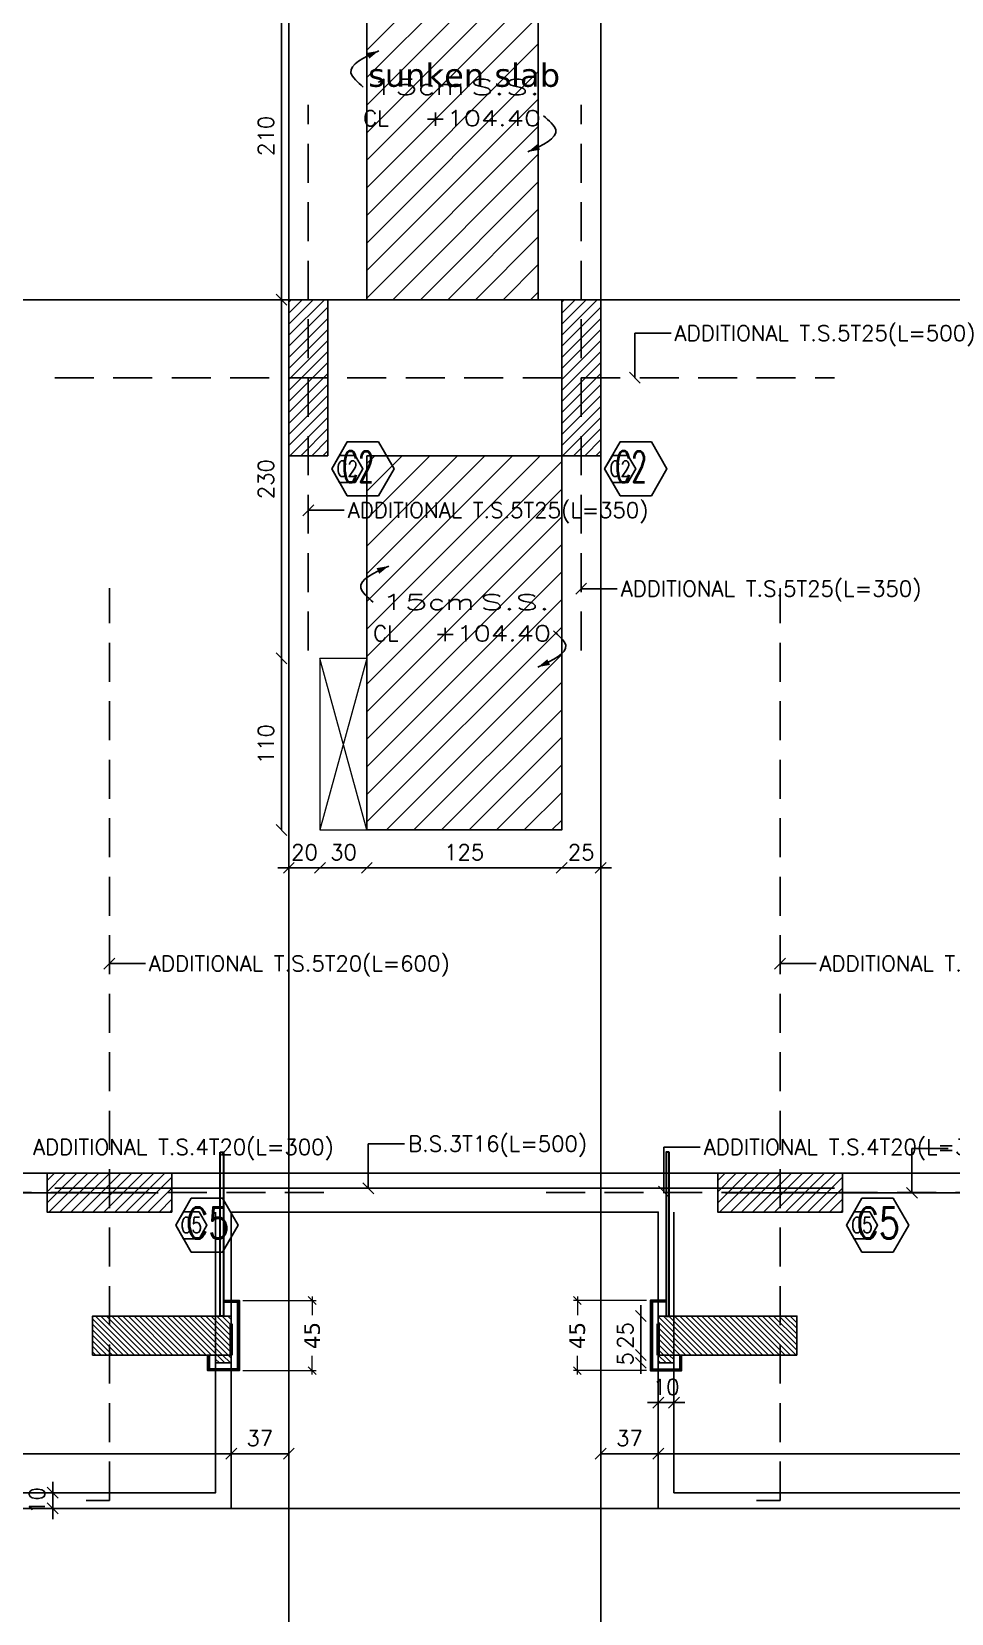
# Model space of a CAD drawing. Header units: inches. Extents: x -48 to 777, y -156 to 510.
# Drawn here: x 332.53 to 338.43, y 226.03 to 236.18 of the extents above; entities that cross this region are included whole.
import ezdxf
from ezdxf.enums import TextEntityAlignment as Align

# ---------------------------------------------------------------- set-up
doc = ezdxf.new("R2010")
doc.units = ezdxf.units.IN
doc.header["$MEASUREMENT"] = 0
doc.linetypes.add('HIDDEN', pattern=[0.375, 0.25, -0.125])
doc.layers.get('Defpoints').update_dxf_attribs({"lineweight": 5})
for name, color, linetype, lineweight in [('A-DIM', 9, 'Continuous', 5), ('A-PILLARS', 1, 'Continuous', 60), ('A-TEXT', 50, 'Continuous', 15), ('C-GLASS', 162, 'Continuous', 30), ('C-WOOD', 28, 'Continuous', 30), ('str-shaft', 1, 'Continuous', 5)]:
    doc.layers.add(name, color=color, linetype=linetype, lineweight=lineweight)
for name, color, linetype in [('Str-Axes', 8, 'Continuous'), ('str-col-hatch', 8, 'Continuous'), ('str-COL-TAG-100', 1, 'Continuous'), ('str-COL-TAG-50', 7, 'Continuous'), ('str-columns', 3, 'Continuous'), ('str-slab-bottom-reinf.', 1, 'Continuous'), ('str-slab-top', 1, 'Continuous'), ('str-sunken-slabs', 5, 'Continuous')]:
    doc.layers.add(name, color=color, linetype=linetype)
doc.styles.add('ROMAN', font='ROMANS.SHX')
doc.styles.add('ROMAND', font='verdana.ttf')
doc.styles.add('ROMANS', font='romans__.ttf', dxfattribs={"height": 0.14})
doc.dimstyles.new('M-1.50', dxfattribs={"dimtxt": 0.1, "dimasz": 0.05, "dimexe": 0.025, "dimexo": 0.025, "dimgap": 0.05, "dimtad": 1, "dimlfac": 100, "dimrnd": 0.5, "dimzin": 9, "dimdsep": 46, "dimtxsty": 'ROMAND', "dimblk": 'OBLIQUE', "dimcen": 1, "dimdle": 0.025, "dimclrd": 256, "dimclre": 256, "dimclrt": 2, "dimadec": 0, "dimazin": 0, "dimtfac": 0.666667, "dimtmove": 2, "dimatfit": 3, "dimfxl": 0.04, "dimtolj": 1, "dimtzin": 5, "dimlwd": -1, "dimlwe": -1, "dimarcsym": 0})
doc.dimstyles.new('structure', dxfattribs={"dimtxt": 0.1, "dimasz": 0.07, "dimexe": 0.18, "dimexo": 1, "dimgap": 0.05, "dimtad": 1, "dimdec": 1, "dimlfac": 100, "dimrnd": 0.5, "dimdsep": 46, "dimtxsty": 'ROMAN', "dimblk1": 'OBLIQUE', "dimblk2": 'OBLIQUE', "dimsah": 1, "dimcen": 0.009, "dimse1": 1, "dimse2": 1, "dimclrd": 4, "dimclre": 9, "dimclrt": 1, "dimadec": 0, "dimazin": 0, "dimtfac": 0.066667, "dimtdec": 1, "dimtix": 1, "dimtmove": 2, "dimatfit": 3, "dimldrblk": 'OBLIQUE', "dimfxl": 0.18, "dimtolj": 1, "dimarcsym": 0})

# ---------------------------------------------------------------- blocks, each defined once
blk = doc.blocks.new('_Oblique')
at = {"color": 0, "linetype": 'ByBlock', "lineweight": -2}
blk.add_line((-0.5, -0.5), (0.5, 0.5), dxfattribs=at)
blk = doc.blocks.new('*D1411')
at = {"layer": 'A-DIM', "transparency": 16777216}
for p, q in [((333.883, 228.04), (334.352, 228.04)), ((334.327, 228.065), (334.327, 227.945)), ((334.327, 227.565), (334.327, 227.685)), ((333.883, 227.59), (334.352, 227.59))]:
    blk.add_line(p, q, dxfattribs=at)
at = {"layer": 'Defpoints', "color": 0, "transparency": 16777216}
for p in [(333.858, 228.04), (333.858, 227.59), (334.327, 227.59)]:
    blk.add_point(p, dxfattribs=at)
at = {"layer": 'A-DIM', "transparency": 16777216, "xscale": 0.05, "yscale": 0.05, "zscale": 0.05}
for p, rotation in [((334.327, 228.04), 90), ((334.327, 227.59), 270)]:
    blk.add_blockref('_Oblique', p, dxfattribs=dict(at, rotation=rotation))
at = {"layer": 'A-DIM', "color": 2, "transparency": 16777216, "insert": (334.327, 227.815), "char_height": 0.1, "attachment_point": 5, "rotation": 90, "style": 'ROMAND'}
blk.add_mtext('\\A1;45', dxfattribs=at)
blk = doc.blocks.new('*D1413')
at = {"layer": 'A-DIM', "transparency": 16777216}
for p, q in [((336.471, 228.04), (336.002, 228.04)), ((336.027, 228.065), (336.027, 227.945)), ((336.027, 227.565), (336.027, 227.685)), ((336.471, 227.59), (336.002, 227.59))]:
    blk.add_line(p, q, dxfattribs=at)
at = {"layer": 'Defpoints', "color": 0, "transparency": 16777216}
for p in [(336.496, 228.04), (336.027, 227.59), (336.496, 227.59)]:
    blk.add_point(p, dxfattribs=at)
at = {"layer": 'A-DIM', "transparency": 16777216, "xscale": 0.05, "yscale": 0.05, "zscale": 0.05}
for p, rotation in [((336.027, 228.04), 90), ((336.027, 227.59), 270)]:
    blk.add_blockref('_Oblique', p, dxfattribs=dict(at, rotation=rotation))
at = {"layer": 'A-DIM', "color": 2, "transparency": 16777216, "insert": (336.027, 227.815), "char_height": 0.1, "attachment_point": 5, "rotation": 90, "style": 'ROMAND'}
blk.add_mtext('\\A1;45', dxfattribs=at)
blk = doc.blocks.new('tags')
at = {"layer": 'str-COL-TAG-100', "color": 2}
blk.add_lwpolyline([(0.125, -0.262), (0.325, -0.262), (0.425, -0.088), (0.325, 0.085), (0.125, 0.085), (0.025, -0.088)], close=True, dxfattribs=at)
at = {"layer": 'str-COL-TAG-50', "color": 2}
blk.add_lwpolyline([(0.075, -0.175), (0.175, -0.175), (0.225, -0.088), (0.175, -0.002), (0.075, -0.002), (0.025, -0.088)], close=True, dxfattribs=at)
at = {"layer": 'str-COL-TAG-100', "color": 1, "style": 'ROMANS', "width": 0.699426}
blk.add_attdef('NUMBER', text='', height=0.2, dxfattribs=at).set_placement((0.092, -0.174), (0.368, -0.174), align=Align.FIT)
at = {"layer": 'str-COL-TAG-50', "color": 1, "style": 'ROMANS', "width": 0.697102}
blk.add_attdef('NUMBER', text='', height=0.1, dxfattribs=at).set_placement((0.056, -0.138), (0.194, -0.138), align=Align.FIT)
blk = doc.blocks.new('DALLE-P')
at = {"color": 5}
for points in [[(-4.66, 3.29, 0, 0.4, 0), (-5.35, 2.97, 0.4, 0.4, 0)], [(4.91, -3.19, 0, 0.4, 0), (5.6, -2.87, 0.4, 0.4, 0)]]:
    blk.add_lwpolyline(points, format="xyseb", dxfattribs=at)
for points in [[(-5.65, 0.97), (-6.44, 1.88), (-4.66, 3.29)], [(5.9, -0.87), (6.69, -1.78), (4.91, -3.19)]]:
    blk.add_spline(points, degree=3, dxfattribs=at)
at = {"color": 1, "style": 'ROMANS', "width": 1.302339}
blk.add_text('cm', height=1, dxfattribs=at).set_placement((-2.15, 0.47), (0.85, 0.47), align=Align.FIT)
at = {"color": 1, "style": 'ROMANS'}
blk.add_text('CL', height=1, dxfattribs=at).set_placement((-5.65, -1.53))
for tag, width, p, p2 in [('SLABTHICKNESS', 1.557299, (-5.15, 0.47), (-2.15, 0.47)), ('SLABTYPE', 1.86013, (1.2, 0.47), (5.7, 0.47)), ('CONCRETELEVEL', 1.620528, (-1.75, -1.53), (5.75, -1.53))]:
    blk.add_attdef(tag, text='', height=1, dxfattribs=dict(at, width=width)).set_placement(p, p2, align=Align.FIT)
blk = doc.blocks.new('*D1615')
at = {"layer": 'Defpoints', "color": 0, "transparency": 16777216}
for p in [(334.677, 231.057), (335.927, 231.057), (334.677, 230.814)]:
    blk.add_point(p, dxfattribs=at)
at = {"layer": 'str-sunken-slabs', "color": 4, "lineweight": -2, "transparency": 16777216}
blk.add_line((335.927, 230.814), (334.677, 230.814), dxfattribs=at)
at = {"layer": 'str-sunken-slabs', "color": 4, "lineweight": -2, "transparency": 16777216, "xscale": 0.07, "yscale": 0.07, "zscale": 0.07}
for p, rotation in [((334.677, 230.814), 180.0000040859132), ((335.927, 230.814), 4.085913127838126e-06)]:
    blk.add_blockref('_Oblique', p, dxfattribs=dict(at, rotation=rotation))
at = {"layer": 'str-sunken-slabs', "color": 1, "transparency": 16777216, "insert": (335.302, 230.914), "char_height": 0.1, "attachment_point": 5, "rotation": 0, "style": 'ROMAN'}
blk.add_mtext('\\A1;125', dxfattribs=at)
blk = doc.blocks.new('*D1722')
at = {"layer": 'Defpoints', "color": 0, "transparency": 16777216}
for p in [(332.439, 226.807), (332.439, 226.707), (332.663, 226.707)]:
    blk.add_point(p, dxfattribs=at)
at = {"layer": 'str-sunken-slabs', "color": 4, "lineweight": -2, "transparency": 16777216}
for p, q in [((332.663, 226.807), (332.663, 226.877)), ((332.663, 226.807), (332.663, 226.707)), ((332.663, 226.707), (332.663, 226.637))]:
    blk.add_line(p, q, dxfattribs=at)
at = {"layer": 'str-sunken-slabs', "color": 4, "lineweight": -2, "transparency": 16777216, "xscale": 0.07, "yscale": 0.07, "zscale": 0.07}
for p, rotation in [((332.663, 226.807), 270), ((332.663, 226.707), 90)]:
    blk.add_blockref('_Oblique', p, dxfattribs=dict(at, rotation=rotation))
at = {"layer": 'str-sunken-slabs', "color": 1, "transparency": 16777216, "insert": (332.563, 226.757), "char_height": 0.1, "attachment_point": 5, "rotation": 90, "style": 'ROMAN'}
blk.add_mtext('\\A1;10', dxfattribs=at)
blk = doc.blocks.new('*D1725')
at = {"layer": 'Defpoints', "color": 0, "transparency": 16777216}
for p in [(336.546, 227.94), (336.434, 227.69), (336.546, 227.69)]:
    blk.add_point(p, dxfattribs=at)
at = {"layer": 'str-sunken-slabs', "color": 4, "lineweight": -2, "transparency": 16777216}
for p, q in [((336.434, 227.94), (336.434, 228.01)), ((336.434, 227.94), (336.434, 227.69)), ((336.434, 227.69), (336.434, 227.62))]:
    blk.add_line(p, q, dxfattribs=at)
at = {"layer": 'str-sunken-slabs', "color": 4, "lineweight": -2, "transparency": 16777216, "xscale": 0.07, "yscale": 0.07, "zscale": 0.07}
for p, rotation in [((336.434, 227.94), 270), ((336.434, 227.69), 90)]:
    blk.add_blockref('_Oblique', p, dxfattribs=dict(at, rotation=rotation))
at = {"layer": 'str-sunken-slabs', "color": 1, "transparency": 16777216, "insert": (336.334, 227.815), "char_height": 0.1, "attachment_point": 5, "rotation": 90, "style": 'ROMAN'}
blk.add_mtext('\\A1;25', dxfattribs=at)
blk = doc.blocks.new('*D1726')
at = {"layer": 'Defpoints', "color": 0, "transparency": 16777216}
for p in [(336.434, 227.64), (336.546, 227.69), (336.546, 227.64)]:
    blk.add_point(p, dxfattribs=at)
at = {"layer": 'str-sunken-slabs', "color": 4, "lineweight": -2, "transparency": 16777216}
for p, q in [((336.434, 227.69), (336.434, 227.76)), ((336.434, 227.69), (336.434, 227.64)), ((336.434, 227.64), (336.434, 227.57))]:
    blk.add_line(p, q, dxfattribs=at)
at = {"layer": 'str-sunken-slabs', "color": 4, "lineweight": -2, "transparency": 16777216, "xscale": 0.07, "yscale": 0.07, "zscale": 0.07}
for p, rotation in [((336.434, 227.69), 270), ((336.434, 227.64), 90)]:
    blk.add_blockref('_Oblique', p, dxfattribs=dict(at, rotation=rotation))
at = {"layer": 'str-sunken-slabs', "color": 1, "transparency": 16777216, "insert": (336.334, 227.665), "char_height": 0.1, "attachment_point": 5, "rotation": 90, "style": 'ROMAN'}
blk.add_mtext('\\A1;5', dxfattribs=at)
blk = doc.blocks.new('*D1724')
at = {"layer": 'Defpoints', "color": 0, "transparency": 16777216}
for p in [(336.546, 227.385), (336.546, 227.385), (336.646, 227.385)]:
    blk.add_point(p, dxfattribs=at)
at = {"layer": 'str-sunken-slabs', "color": 4, "lineweight": -2, "transparency": 16777216}
for p, q in [((336.546, 227.385), (336.476, 227.385)), ((336.646, 227.385), (336.546, 227.385)), ((336.646, 227.385), (336.716, 227.385))]:
    blk.add_line(p, q, dxfattribs=at)
at = {"layer": 'str-sunken-slabs', "color": 4, "lineweight": -2, "transparency": 16777216, "xscale": 0.07, "yscale": 0.07, "zscale": 0.07}
blk.add_blockref('_Oblique', (336.546, 227.385), dxfattribs=at)
at = {"layer": 'str-sunken-slabs', "color": 4, "lineweight": -2, "transparency": 16777216, "xscale": 0.07, "yscale": 0.07, "zscale": 0.07, "rotation": 180}
blk.add_blockref('_Oblique', (336.646, 227.385), dxfattribs=at)
at = {"layer": 'str-sunken-slabs', "color": 1, "transparency": 16777216, "insert": (336.596, 227.485), "char_height": 0.1, "attachment_point": 5, "style": 'ROMAN'}
blk.add_mtext('\\A1;10', dxfattribs=at)
blk = doc.blocks.new('*D1780')
at = {"layer": 'Defpoints', "color": 0, "transparency": 16777216}
for p in [(333.808, 227.057), (334.177, 227.057), (334.177, 227.057)]:
    blk.add_point(p, dxfattribs=at)
at = {"layer": 'str-sunken-slabs', "color": 4, "lineweight": -2, "transparency": 16777216}
blk.add_line((333.808, 227.057), (334.177, 227.057), dxfattribs=at)
at = {"layer": 'str-sunken-slabs', "color": 4, "lineweight": -2, "transparency": 16777216, "xscale": 0.07, "yscale": 0.07, "zscale": 0.07, "rotation": 180}
blk.add_blockref('_Oblique', (333.808, 227.057), dxfattribs=at)
at = {"layer": 'str-sunken-slabs', "color": 4, "lineweight": -2, "transparency": 16777216, "xscale": 0.07, "yscale": 0.07, "zscale": 0.07}
blk.add_blockref('_Oblique', (334.177, 227.057), dxfattribs=at)
at = {"layer": 'str-sunken-slabs', "color": 1, "transparency": 16777216, "insert": (333.992, 227.157), "char_height": 0.1, "attachment_point": 5, "style": 'ROMAN'}
blk.add_mtext('\\A1;37', dxfattribs=at)
blk = doc.blocks.new('*D1781')
at = {"layer": 'Defpoints', "color": 0, "transparency": 16777216}
for p in [(330.077, 227.057), (330.077, 227.057), (333.808, 227.057)]:
    blk.add_point(p, dxfattribs=at)
at = {"layer": 'str-sunken-slabs', "color": 4, "lineweight": -2, "transparency": 16777216}
blk.add_line((333.808, 227.057), (330.077, 227.057), dxfattribs=at)
at = {"layer": 'str-sunken-slabs', "color": 4, "lineweight": -2, "transparency": 16777216, "xscale": 0.07, "yscale": 0.07, "zscale": 0.07, "rotation": 180}
blk.add_blockref('_Oblique', (330.077, 227.057), dxfattribs=at)
at = {"layer": 'str-sunken-slabs', "color": 4, "lineweight": -2, "transparency": 16777216, "xscale": 0.07, "yscale": 0.07, "zscale": 0.07}
blk.add_blockref('_Oblique', (333.808, 227.057), dxfattribs=at)
at = {"layer": 'str-sunken-slabs', "color": 1, "transparency": 16777216, "insert": (331.942, 227.157), "char_height": 0.1, "attachment_point": 5, "style": 'ROMAN'}
blk.add_mtext('\\A1;373', dxfattribs=at)
blk = doc.blocks.new('*D1782')
at = {"layer": 'Defpoints', "color": 0, "transparency": 16777216}
for p in [(336.177, 227.057), (336.177, 227.057), (336.546, 227.057)]:
    blk.add_point(p, dxfattribs=at)
at = {"layer": 'str-sunken-slabs', "color": 4, "lineweight": -2, "transparency": 16777216}
blk.add_line((336.546, 227.057), (336.177, 227.057), dxfattribs=at)
at = {"layer": 'str-sunken-slabs', "color": 4, "lineweight": -2, "transparency": 16777216, "xscale": 0.07, "yscale": 0.07, "zscale": 0.07, "rotation": 180}
blk.add_blockref('_Oblique', (336.177, 227.057), dxfattribs=at)
at = {"layer": 'str-sunken-slabs', "color": 4, "lineweight": -2, "transparency": 16777216, "xscale": 0.07, "yscale": 0.07, "zscale": 0.07}
blk.add_blockref('_Oblique', (336.546, 227.057), dxfattribs=at)
at = {"layer": 'str-sunken-slabs', "color": 1, "transparency": 16777216, "insert": (336.361, 227.157), "char_height": 0.1, "attachment_point": 5, "style": 'ROMAN'}
blk.add_mtext('\\A1;37', dxfattribs=at)
blk = doc.blocks.new('*D1783')
at = {"layer": 'Defpoints', "color": 0, "transparency": 16777216}
for p in [(336.546, 227.057), (341.077, 227.057), (341.077, 227.057)]:
    blk.add_point(p, dxfattribs=at)
at = {"layer": 'str-sunken-slabs', "color": 4, "lineweight": -2, "transparency": 16777216}
blk.add_line((336.546, 227.057), (341.077, 227.057), dxfattribs=at)
at = {"layer": 'str-sunken-slabs', "color": 4, "lineweight": -2, "transparency": 16777216, "xscale": 0.07, "yscale": 0.07, "zscale": 0.07, "rotation": 180}
blk.add_blockref('_Oblique', (336.546, 227.057), dxfattribs=at)
at = {"layer": 'str-sunken-slabs', "color": 4, "lineweight": -2, "transparency": 16777216, "xscale": 0.07, "yscale": 0.07, "zscale": 0.07}
blk.add_blockref('_Oblique', (341.077, 227.057), dxfattribs=at)
at = {"layer": 'str-sunken-slabs', "color": 1, "transparency": 16777216, "insert": (338.811, 227.157), "char_height": 0.1, "attachment_point": 5, "style": 'ROMAN'}
blk.add_mtext('\\A1;453', dxfattribs=at)
blk = doc.blocks.new('*D2026')
at = {"layer": 'Defpoints', "color": 0, "transparency": 16777216}
for p in [(334.677, 231.057), (335.927, 231.057), (334.677, 230.814)]:
    blk.add_point(p, dxfattribs=at)
at = {"layer": 'str-sunken-slabs', "color": 4, "lineweight": -2, "transparency": 16777216}
blk.add_line((335.927, 230.814), (334.677, 230.814), dxfattribs=at)
at = {"layer": 'str-sunken-slabs', "color": 4, "lineweight": -2, "transparency": 16777216, "xscale": 0.07, "yscale": 0.07, "zscale": 0.07}
for p, rotation in [((334.677, 230.814), 180.0000040859132), ((335.927, 230.814), 4.085913127838126e-06)]:
    blk.add_blockref('_Oblique', p, dxfattribs=dict(at, rotation=rotation))
at = {"layer": 'str-sunken-slabs', "color": 1, "transparency": 16777216, "insert": (335.302, 230.914), "char_height": 0.1, "attachment_point": 5, "rotation": 0, "style": 'ROMAN'}
blk.add_mtext('\\A1;125', dxfattribs=at)
blk = doc.blocks.new('*D2029')
at = {"layer": 'Defpoints', "color": 0, "transparency": 16777216}
for p in [(334.377, 231.057), (334.677, 231.057), (334.677, 230.814)]:
    blk.add_point(p, dxfattribs=at)
at = {"layer": 'str-shaft', "color": 4, "lineweight": -2, "transparency": 16777216}
blk.add_line((334.377, 230.814), (334.677, 230.814), dxfattribs=at)
at = {"layer": 'str-shaft', "color": 4, "lineweight": -2, "transparency": 16777216, "xscale": 0.07, "yscale": 0.07, "zscale": 0.07, "rotation": 180}
blk.add_blockref('_Oblique', (334.377, 230.814), dxfattribs=at)
at = {"layer": 'str-shaft', "color": 4, "lineweight": -2, "transparency": 16777216, "xscale": 0.07, "yscale": 0.07, "zscale": 0.07}
blk.add_blockref('_Oblique', (334.677, 230.814), dxfattribs=at)
at = {"layer": 'str-shaft', "color": 1, "transparency": 16777216, "insert": (334.527, 230.914), "char_height": 0.1, "attachment_point": 5, "style": 'ROMAN'}
blk.add_mtext('\\A1;30', dxfattribs=at)
blk = doc.blocks.new('*D2030')
at = {"layer": 'Defpoints', "color": 0, "transparency": 16777216}
for p in [(334.13, 232.157), (334.377, 232.157), (334.377, 231.057)]:
    blk.add_point(p, dxfattribs=at)
at = {"layer": 'str-shaft', "color": 4, "lineweight": -2, "transparency": 16777216}
blk.add_line((334.13, 231.057), (334.13, 232.157), dxfattribs=at)
at = {"layer": 'str-shaft', "color": 4, "lineweight": -2, "transparency": 16777216, "xscale": 0.07, "yscale": 0.07, "zscale": 0.07}
for p, rotation in [((334.13, 232.157), 90), ((334.13, 231.057), 270)]:
    blk.add_blockref('_Oblique', p, dxfattribs=dict(at, rotation=rotation))
at = {"layer": 'str-shaft', "color": 1, "transparency": 16777216, "insert": (334.03, 231.607), "char_height": 0.1, "attachment_point": 5, "rotation": 90, "style": 'ROMAN'}
blk.add_mtext('\\A1;110', dxfattribs=at)
blk = doc.blocks.new('*D2032')
at = {"layer": 'Defpoints', "color": 0, "transparency": 16777216}
for p in [(334.177, 230.814), (334.177, 230.814), (334.377, 230.814)]:
    blk.add_point(p, dxfattribs=at)
at = {"layer": 'str-shaft', "color": 4, "lineweight": -2, "transparency": 16777216}
for p, q in [((334.177, 230.814), (334.107, 230.814)), ((334.377, 230.814), (334.177, 230.814)), ((334.377, 230.814), (334.447, 230.814))]:
    blk.add_line(p, q, dxfattribs=at)
at = {"layer": 'str-shaft', "color": 4, "lineweight": -2, "transparency": 16777216, "xscale": 0.07, "yscale": 0.07, "zscale": 0.07}
blk.add_blockref('_Oblique', (334.177, 230.814), dxfattribs=at)
at = {"layer": 'str-shaft', "color": 4, "lineweight": -2, "transparency": 16777216, "xscale": 0.07, "yscale": 0.07, "zscale": 0.07, "rotation": 180}
blk.add_blockref('_Oblique', (334.377, 230.814), dxfattribs=at)
at = {"layer": 'str-shaft', "color": 1, "transparency": 16777216, "insert": (334.277, 230.914), "char_height": 0.1, "attachment_point": 5, "style": 'ROMAN'}
blk.add_mtext('\\A1;20', dxfattribs=at)
blk = doc.blocks.new('*D2021')
at = {"layer": 'Defpoints', "color": 0, "transparency": 16777216}
for p in [(334.13, 236.557), (334.13, 234.457), (334.13, 234.457)]:
    blk.add_point(p, dxfattribs=at)
at = {"layer": 'str-shaft', "color": 4, "lineweight": -2, "transparency": 16777216}
blk.add_line((334.13, 236.557), (334.13, 234.457), dxfattribs=at)
at = {"layer": 'str-shaft', "color": 4, "lineweight": -2, "transparency": 16777216, "xscale": 0.07, "yscale": 0.07, "zscale": 0.07}
for p, rotation in [((334.13, 236.557), 90), ((334.13, 234.457), 270)]:
    blk.add_blockref('_Oblique', p, dxfattribs=dict(at, rotation=rotation))
at = {"layer": 'str-shaft', "color": 1, "transparency": 16777216, "insert": (334.03, 235.507), "char_height": 0.1, "attachment_point": 5, "rotation": 90, "style": 'ROMAN'}
blk.add_mtext('\\A1;210', dxfattribs=at)
blk = doc.blocks.new('*D2024')
at = {"layer": 'Defpoints', "color": 0, "transparency": 16777216}
for p in [(335.927, 231.057), (336.177, 231.057), (336.177, 230.814)]:
    blk.add_point(p, dxfattribs=at)
at = {"layer": 'str-sunken-slabs', "color": 4, "lineweight": -2, "transparency": 16777216}
for p, q in [((335.927, 230.814), (335.857, 230.814)), ((335.927, 230.814), (336.177, 230.814)), ((336.177, 230.814), (336.247, 230.814))]:
    blk.add_line(p, q, dxfattribs=at)
at = {"layer": 'str-sunken-slabs', "color": 4, "lineweight": -2, "transparency": 16777216, "xscale": 0.07, "yscale": 0.07, "zscale": 0.07}
blk.add_blockref('_Oblique', (335.927, 230.814), dxfattribs=at)
at = {"layer": 'str-sunken-slabs', "color": 4, "lineweight": -2, "transparency": 16777216, "xscale": 0.07, "yscale": 0.07, "zscale": 0.07, "rotation": 180}
blk.add_blockref('_Oblique', (336.177, 230.814), dxfattribs=at)
at = {"layer": 'str-sunken-slabs', "color": 1, "transparency": 16777216, "insert": (336.052, 230.914), "char_height": 0.1, "attachment_point": 5, "style": 'ROMAN'}
blk.add_mtext('\\A1;25', dxfattribs=at)
blk = doc.blocks.new('*D2025')
at = {"layer": 'Defpoints', "color": 0, "transparency": 16777216}
for p in [(334.13, 234.457), (334.377, 234.457), (334.377, 232.157)]:
    blk.add_point(p, dxfattribs=at)
at = {"layer": 'str-sunken-slabs', "color": 4, "lineweight": -2, "transparency": 16777216}
blk.add_line((334.13, 232.157), (334.13, 234.457), dxfattribs=at)
at = {"layer": 'str-sunken-slabs', "color": 4, "lineweight": -2, "transparency": 16777216, "xscale": 0.07, "yscale": 0.07, "zscale": 0.07}
for p, rotation in [((334.13, 234.457), 90), ((334.13, 232.157), 270)]:
    blk.add_blockref('_Oblique', p, dxfattribs=dict(at, rotation=rotation))
at = {"layer": 'str-sunken-slabs', "color": 1, "transparency": 16777216, "insert": (334.03, 233.307), "char_height": 0.1, "attachment_point": 5, "rotation": 90, "style": 'ROMAN'}
blk.add_mtext('\\A1;230', dxfattribs=at)

msp = doc.modelspace()

# ---------------------------------------------------------------- hatches: boundary and pattern name
at = {"layer": 'str-col-hatch'}
h = msp.add_hatch(dxfattribs=at)
h.set_pattern_fill('ANSI31', color=256, scale=0.4)
h.set_pattern_definition([(45, (-362.00302, 182.647635), (-0.035355339, 0.035355339), [])])
h.paths.add_polyline_path([(334.17678, 234.45688), (334.17678, 233.45688), (334.42678, 233.45688), (334.42678, 234.45688)])
h = msp.add_hatch(dxfattribs=at)
h.set_pattern_fill('ANSI31', color=256, scale=0.4)
h.set_pattern_definition([(45, (-360.25302, 182.647635), (-0.035355339, 0.035355339), [])])
h.paths.add_polyline_path([(335.92678, 234.45688), (335.92678, 233.45688), (336.17678, 233.45688), (336.17678, 234.45688)])
h = msp.add_hatch(dxfattribs=at)
h.set_pattern_fill('ANSI31', color=256, scale=0.4)
h.set_pattern_definition([(45, (-362.95302, 177.897635), (-0.035355339, 0.035355339), [])])
h.paths.add_polyline_path([(332.62678, 228.85688), (332.62678, 228.60688), (333.42678, 228.60688), (333.42678, 228.85688)])
h = msp.add_hatch(dxfattribs=at)
h.set_pattern_fill('ANSI31', color=256, scale=0.4)
h.set_pattern_definition([(45, (-358.65302, 177.897635), (-0.035355339, 0.035355339), [])])
h.paths.add_polyline_path([(336.92678, 228.85688), (336.92678, 228.60688), (337.72678, 228.60688), (337.72678, 228.85688)])
at = {"layer": 'str-sunken-slabs'}
h = msp.add_hatch(dxfattribs=at)
h.set_pattern_fill('ANSI31', color=8)
h.set_pattern_definition([(45, (-55, -6e-10), (-0.088388348, 0.088388348), [])])
h.paths.add_polyline_path([(335.92678, 233.45688), (334.67678, 233.45688), (334.67678, 232.15688), (334.67678, 231.05688), (335.92678, 231.05688)])
h.paths.add_polyline_path([(334.67678, 240.15688), (334.67678, 239.85688), (335.77678, 239.85688), (335.77678, 241.45688), (338.37678, 241.45688), (338.37678, 242.15688), (336.07678, 242.15688), (336.07678, 242.65688), (334.37678, 242.65688), (334.37678, 241.55688), (334.67678, 241.55688), (334.67678, 241.30688), (334.67678, 240.95688), (331.87678, 240.95688), (331.87678, 240.15688), (334.37678, 240.15688)])
h.paths.add_polyline_path([(334.67678, 238.85688), (334.67678, 237.65688), (334.67678, 234.45688), (335.77678, 234.45688), (335.77678, 238.85688)])
h = msp.add_hatch(dxfattribs=at)
h.set_pattern_fill('ANSI31', color=8, scale=0.2, angle=270)
h.paths.add_polyline_path([(332.91904, 227.69027), (332.91904, 227.94027), (333.80775, 227.94027), (333.80775, 227.69027)], flags=17)
h = msp.add_hatch(dxfattribs=at)
h.set_pattern_fill('ANSI31', color=8, scale=0.2, angle=270)
h.paths.add_polyline_path([(337.43451, 227.69027), (337.43451, 227.94027), (336.5458, 227.94027), (336.5458, 227.69027)], flags=17)
h = msp.add_hatch(dxfattribs=at)
h.set_pattern_fill('ANSI31', color=8, scale=0.2, angle=270)
h.paths.add_polyline_path([(333.80775, 227.69027), (333.80775, 227.64023), (333.70775, 227.64023), (333.70775, 227.69027)], flags=17)
h = msp.add_hatch(dxfattribs=at)
h.set_pattern_fill('ANSI31', color=8, scale=0.2, angle=270)
h.paths.add_polyline_path([(336.5458, 227.69027), (336.5458, 227.64023), (336.6458, 227.64023), (336.6458, 227.69027)], flags=17)

# ---------------------------------------------------------------- linework, layer by layer
at = {"layer": 'A-PILLARS'}
for p, q in [((333.80775, 227.89027), (333.80775, 227.69027)), ((336.5458, 227.89027), (336.5458, 227.69027))]:
    msp.add_line(p, q, dxfattribs=at)
at = {"layer": 'C-GLASS'}
for points in [[(333.73775, 228.99027), (333.75775, 228.99027), (333.75775, 227.94027), (333.73775, 227.94027)], [(336.6158, 228.99027), (336.5958, 228.99027), (336.5958, 227.94027), (336.6158, 227.94027)]]:
    msp.add_lwpolyline(points, close=True, dxfattribs=at)
at = {"layer": 'C-WOOD'}
for points in [[(333.75775, 228.04027), (333.85775, 228.04027), (333.85775, 227.59023), (333.65775, 227.59023), (333.65775, 227.69027)], [(333.75775, 228.03027), (333.84775, 228.03027), (333.84775, 227.60023), (333.66775, 227.60023), (333.66775, 227.69027)], [(336.5958, 228.04027), (336.4958, 228.04027), (336.4958, 227.59023), (336.6958, 227.59023), (336.6958, 227.69027)], [(336.5958, 228.03027), (336.5058, 228.03027), (336.5058, 227.60023), (336.6858, 227.60023), (336.6858, 227.69027)]]:
    msp.add_lwpolyline(points, dxfattribs=at)
at = {"layer": 'Str-Axes', "ltscale": 0.1}
for p, q in [((334.17678, 221.25688), (334.17678, 260.35831)), ((336.17678, 221.25688), (336.17678, 260.35831)), ((347.62657, 234.45688), (319.32678, 234.45688)), ((347.62657, 228.85688), (319.32678, 228.85688)), ((347.62657, 226.70688), (319.32678, 226.70688))]:
    msp.add_line(p, q, dxfattribs=at)
at = {"layer": 'str-columns'}
for points in [[(334.17678, 233.45688), (334.42678, 233.45688), (334.42678, 234.45688), (334.17678, 234.45688)], [(335.92678, 233.45688), (336.17678, 233.45688), (336.17678, 234.45688), (335.92678, 234.45688)], [(333.42678, 228.60688), (333.42678, 228.85688), (332.62678, 228.85688), (332.62678, 228.60688)], [(337.72678, 228.60688), (337.72678, 228.85688), (336.92678, 228.85688), (336.92678, 228.60688)]]:
    msp.add_lwpolyline(points, close=True, dxfattribs=at)
at = {"layer": 'str-shaft'}
for p, q in [((334.67678, 232.15688), (334.37678, 231.05688)), ((334.67678, 231.05688), (334.37678, 232.15688))]:
    msp.add_line(p, q, dxfattribs=at)
msp.add_lwpolyline([(334.67678, 232.15688), (334.37678, 232.15688), (334.37678, 231.05688), (334.67678, 231.05688)], close=True, dxfattribs=at)
at = {"layer": 'str-slab-bottom-reinf.'}
for p, q in [((328.84, 228.73027), (333.34, 228.73027)), ((332.67681, 228.7592), (337.67681, 228.7592)), ((336.97394, 228.73027), (341.47394, 228.73027))]:
    msp.add_line(p, q, dxfattribs=at)
at = {"layer": 'str-slab-top', "linetype": 'HIDDEN'}
for p, q in [((334.30178, 232.20688), (334.30178, 235.70688)), ((336.05178, 232.20688), (336.05178, 235.70688)), ((332.67678, 233.95688), (337.67678, 233.95688)), ((331.52678, 228.73188), (334.52678, 228.73188)), ((335.82678, 228.73188), (338.82678, 228.73188))]:
    msp.add_line(p, q, dxfattribs=at)
for points in [[(332.87678, 226.75688), (333.02678, 226.75688), (333.02678, 232.60688)], [(337.17678, 226.75688), (337.32678, 226.75688), (337.32678, 232.60688)]]:
    msp.add_lwpolyline(points, dxfattribs=at)
at = {"layer": 'str-sunken-slabs'}
for p, q in [((335.77678, 234.45688), (334.67678, 234.45688)), ((335.92678, 233.45688), (334.67678, 233.45688))]:
    msp.add_line(p, q, dxfattribs=at)
for points in [[(341.57678, 240.25688), (341.57678, 230.75605), (341.52678, 230.75605), (341.52678, 230.05605), (341.57678, 230.05605), (341.57678, 229.55688), (341.52678, 229.55688), (341.52678, 228.85688), (341.57678, 228.85688), (341.57678, 228.60688), (341.02678, 228.60688), (341.02678, 227.40688), (341.07678, 227.40688), (341.07678, 226.70688), (336.5458, 226.70688), (336.5458, 228.60688), (333.80775, 228.60688), (333.80775, 226.70688), (330.07678, 226.70688), (330.07678, 227.40688), (330.07678, 227.40688), (330.07678, 228.60688), (328.77678, 228.60688), (328.77678, 240.25688)], [(334.67678, 238.85688), (334.67678, 237.65688), (334.67678, 237.65688), (334.67678, 236.55688), (334.67678, 236.55688), (334.67678, 234.45688), (334.67678, 234.45688)], [(335.77678, 234.45688), (335.77678, 234.45688), (335.77678, 234.45688), (335.77678, 238.85688)], [(334.67678, 233.45688), (334.67678, 232.15688), (334.67678, 232.15688), (334.67678, 231.05688), (335.92678, 231.05688), (335.92678, 233.45688)], [(333.70775, 228.60688), (333.70775, 226.80688), (330.17678, 226.80688), (330.17678, 228.60688)], [(340.92678, 228.60688), (340.92678, 226.80688), (336.6458, 226.80688), (336.6458, 228.60688)]]:
    msp.add_lwpolyline(points, dxfattribs=at)
for points in [[(332.91904, 227.69027), (332.91904, 227.94027), (333.80775, 227.94027), (333.80775, 227.69027)], [(337.43451, 227.69027), (337.43451, 227.94027), (336.5458, 227.94027), (336.5458, 227.69027)], [(333.80775, 227.69027), (333.80775, 227.64023), (333.70775, 227.64023), (333.70775, 227.69027)], [(336.5458, 227.69027), (336.5458, 227.64023), (336.6458, 227.64023), (336.6458, 227.69027)]]:
    msp.add_lwpolyline(points, close=True, dxfattribs=at)

# ---------------------------------------------------------------- block references
at = {"layer": 'str-columns'}
ref = msp.add_blockref('tags', (334.42678, 233.46073), dxfattribs=at)
ref.add_attrib('NUMBER', 'C2', dxfattribs={"layer": 'str-COL-TAG-50', "color": 1, "height": 0.1, "style": 'ROMANS', "width": 0.63631}).set_placement((334.48297, 233.32323), (334.62056, 233.32323), align=Align.FIT)
ref.add_attrib('NUMBER', 'C2', dxfattribs={"layer": 'str-COL-TAG-100', "color": 1, "height": 0.2, "style": 'ROMAN', "width": 0.564429}).set_placement((334.51862, 233.28667), (334.72289, 233.28667), align=Align.FIT)
ref = msp.add_blockref('tags', (336.17678, 233.46073), dxfattribs=at)
ref.add_attrib('NUMBER', 'C2', dxfattribs={"layer": 'str-COL-TAG-50', "color": 1, "height": 0.1, "style": 'ROMANS', "width": 0.63631}).set_placement((336.23297, 233.32323), (336.37056, 233.32323), align=Align.FIT)
ref.add_attrib('NUMBER', 'C2', dxfattribs={"layer": 'str-COL-TAG-100', "color": 1, "height": 0.2, "style": 'ROMAN', "width": 0.564429}).set_placement((336.26862, 233.28667), (336.47289, 233.28667), align=Align.FIT)
ref = msp.add_blockref('tags', (333.42678, 228.61073), dxfattribs=at)
ref.add_attrib('NUMBER', 'C5', dxfattribs={"layer": 'str-COL-TAG-50', "color": 1, "height": 0.1, "style": 'ROMANS', "width": 0.63631}).set_placement((333.48297, 228.47323), (333.62056, 228.47323), align=Align.FIT)
ref.add_attrib('NUMBER', 'C5', dxfattribs={"layer": 'str-COL-TAG-100', "color": 1, "height": 0.2, "style": 'ROMANS', "width": 0.638431}).set_placement((333.51862, 228.43667), (333.79471, 228.43667), align=Align.FIT)
ref = msp.add_blockref('tags', (337.72678, 228.61073), dxfattribs=at)
ref.add_attrib('NUMBER', 'C5', dxfattribs={"layer": 'str-COL-TAG-50', "color": 1, "height": 0.1, "style": 'ROMANS', "width": 0.63631}).set_placement((337.78297, 228.47323), (337.92056, 228.47323), align=Align.FIT)
ref.add_attrib('NUMBER', 'C5', dxfattribs={"layer": 'str-COL-TAG-100', "color": 1, "height": 0.2, "style": 'ROMANS', "width": 0.638431}).set_placement((337.81862, 228.43667), (338.09471, 228.43667), align=Align.FIT)
at = {"layer": 'str-sunken-slabs'}
ref = msp.add_blockref('DALLE-P', (335.21944, 235.72385), dxfattribs=dict(at, xscale=0.09999999999990905, yscale=0.09999999999990905, zscale=0.09999999999990905))
ref.add_attrib('CONCRETELEVEL', '+104.40', dxfattribs={"layer": '0', "color": 1, "height": 0.1, "style": 'ROMANS', "width": 1.144246}).set_placement((335.04484, 235.57111), (335.79484, 235.57111), align=Align.FIT)
ref.add_attrib('SLABTHICKNESS', '15', dxfattribs={"layer": '0', "color": 1, "height": 0.1, "style": 'ROMANS', "width": 1.557299}).set_placement((334.70476, 235.77111), (335.00476, 235.77111), align=Align.FIT)
ref.add_attrib('SLABTYPE', 'S.S.', dxfattribs={"layer": '0', "color": 1, "height": 0.1, "style": 'ROMANS', "width": 1.545352}).set_placement((335.33985, 235.77111), (335.78985, 235.77111), align=Align.FIT)
ref = msp.add_blockref('DALLE-P', (335.28327, 232.42048), dxfattribs=dict(at, xscale=0.09999999999990905, yscale=0.09999999999990905, zscale=0.09999999999990905))
ref.add_attrib('CONCRETELEVEL', '+104.40', dxfattribs={"layer": '0', "color": 1, "height": 0.1, "style": 'ROMANS', "width": 1.144246}).set_placement((335.10867, 232.26774), (335.85867, 232.26774), align=Align.FIT)
ref.add_attrib('SLABTHICKNESS', '15', dxfattribs={"layer": '0', "color": 1, "height": 0.1, "style": 'ROMANS', "width": 1.557299}).set_placement((334.76859, 232.46774), (335.06859, 232.46774), align=Align.FIT)
ref.add_attrib('SLABTYPE', 'S.S.', dxfattribs={"layer": '0', "color": 1, "height": 0.1, "style": 'ROMANS', "width": 1.545352}).set_placement((335.40368, 232.46774), (335.85368, 232.46774), align=Align.FIT)

# ---------------------------------------------------------------- texts
at = {"layer": 'A-TEXT', "insert": (334.68564, 235.97235), "char_height": 0.15, "width": 2.3447222, "attachment_point": 1, "style": 'ROMAND'}
msp.add_mtext('sunken slab', dxfattribs=at)
at = {"layer": 'str-slab-bottom-reinf.', "style": 'ROMAN'}
msp.add_text('B.S.3T16(L=500)', height=0.1, dxfattribs=at).set_placement((334.94149, 228.995))
at = {"layer": 'str-slab-top', "style": 'ROMAN'}
for s, p in [('ADDITIONAL T.S.5T25(L=500)', (336.65078, 234.19268)), ('ADDITIONAL T.S.5T25(L=350)', (334.55516, 233.05774)), ('ADDITIONAL T.S.5T25(L=350)', (336.30516, 232.55437)), ('ADDITIONAL T.S.5T20(L=600)', (333.28016, 230.1506)), ('ADDITIONAL T.S.5T20(L=600)', (337.58016, 230.1506)), ('ADDITIONAL T.S.4T20(L=300)', (332.53707, 228.97376)), ('ADDITIONAL T.S.4T20(L=300)', (336.83707, 228.97376))]:
    msp.add_text(s, height=0.1, dxfattribs=at).set_placement(p)

# ---------------------------------------------------------------- dimensions: what is measured, and where the dimension line sits
at = {"layer": 'A-DIM'}
for base, p1, p2, picture, middle in [((334.32659, 227.59023), (333.85775, 228.04027), (333.85775, 227.59023), '*D1411', (334.32659, 227.81525)), ((336.02697, 227.59023), (336.4958, 228.04027), (336.4958, 227.59023), '*D1413', (336.02697, 227.81525))]:
    dim = msp.add_linear_dim(base=base, p1=p1, p2=p2, angle=90, dimstyle='M-1.50', override={"dimtad": 0}, dxfattribs=at)
    dim.commit()
    dim.dimension.update_dxf_attribs({"geometry": picture, "text_midpoint": middle})
at = {"layer": 'str-shaft'}
for p1, p2, distance, picture, middle in [((334.12975, 236.55688), (334.12975, 234.45688), 0, '*D2021', (334.02975, 235.50688)), ((334.37678, 231.05688), (334.37678, 232.15688), 0.24703, '*D2030', (334.02975, 231.60688)), ((334.37678, 231.05688), (334.67678, 231.05688), -0.24295, '*D2029', (334.52678, 230.91394)), ((334.37678, 230.81394), (334.17678, 230.81394), 0, '*D2032', (334.27678, 230.91394))]:
    dim = msp.add_aligned_dim(p1=p1, p2=p2, distance=distance, dimstyle='structure', override={"dimfxl": 0.04}, dxfattribs=at)
    dim.commit()
    dim.dimension.update_dxf_attribs({"geometry": picture, "text_midpoint": middle})
at = {"layer": 'str-sunken-slabs'}
for p1, p2, distance, picture, middle in [((334.37678, 232.15688), (334.37678, 234.45688), 0.24703, '*D2025', (334.02975, 233.30688)), ((335.92678, 231.05688), (334.67678, 231.05688), 0.24295, '*D1615', (335.30178, 230.91394)), ((335.92678, 231.05688), (334.67678, 231.05688), 0.24295, '*D2026', (335.30178, 230.91394)), ((335.92678, 231.05688), (336.17678, 231.05688), -0.24295, '*D2024', (336.05178, 230.91394)), ((336.5458, 227.94027), (336.5458, 227.69027), -0.11142, '*D1725', (336.33438, 227.81527)), ((336.5458, 227.69027), (336.5458, 227.64023), -0.11142, '*D1726', (336.33438, 227.66525)), ((336.6458, 227.38451), (336.5458, 227.38451), 0, '*D1724', (336.5958, 227.48451)), ((333.80775, 227.05688), (330.07678, 227.05688), 0, '*D1781', (331.94226, 227.15688)), ((333.80775, 227.05688), (334.17678, 227.05688), 0, '*D1780', (333.99226, 227.15688)), ((336.5458, 227.05688), (336.17678, 227.05688), 0, '*D1782', (336.36129, 227.15688)), ((336.5458, 227.05688), (341.07678, 227.05688), 0, '*D1783', (338.81129, 227.15688)), ((332.4393, 226.80688), (332.4393, 226.70688), 0.22405, '*D1722', (332.56335, 226.75688))]:
    dim = msp.add_aligned_dim(p1=p1, p2=p2, distance=distance, dimstyle='structure', override={"dimfxl": 0.04}, dxfattribs=at)
    dim.commit()
    dim.dimension.update_dxf_attribs({"geometry": picture, "text_midpoint": middle})

# ---------------------------------------------------------------- leaders
at = {"layer": 'str-slab-bottom-reinf.'}
for points in [[(334.68611, 228.7592), (334.68611, 229.04413), (334.91904, 229.04413)], [(338.17249, 228.73027), (338.17249, 229.0152), (338.40542, 229.0152)]]:
    msp.add_leader(points, dimstyle='structure', override={"dimgap": 0.05, "dimtad": 0, "dimfxl": 0.04, "dimfxlon": 1}, dxfattribs=at)
at = {"layer": 'str-slab-top'}
for points, override in [([(336.3954, 233.95688), (336.3954, 234.24181), (336.62833, 234.24181)], {"dimgap": 0.05, "dimtad": 0, "dimfxl": 0.04, "dimfxlon": 1}), ([(334.30178, 233.10687), (334.53271, 233.10687)], {"dimgap": 0.05, "dimtad": 0}), ([(336.05178, 232.6035), (336.28271, 232.6035)], {"dimgap": 0.05, "dimtad": 0}), ([(333.02678, 230.19972), (333.25771, 230.19972)], {"dimgap": 0.05, "dimtad": 0}), ([(337.32678, 230.19972), (337.55771, 230.19972)], {"dimgap": 0.05, "dimtad": 0}), ([(336.58169, 228.73796), (336.58169, 229.02289), (336.81462, 229.02289)], {"dimgap": 0.05, "dimtad": 0, "dimfxl": 0.04, "dimfxlon": 1})]:
    msp.add_leader(points, dimstyle='structure', override=override, dxfattribs=at)

doc.saveas('drawing.dxf')
